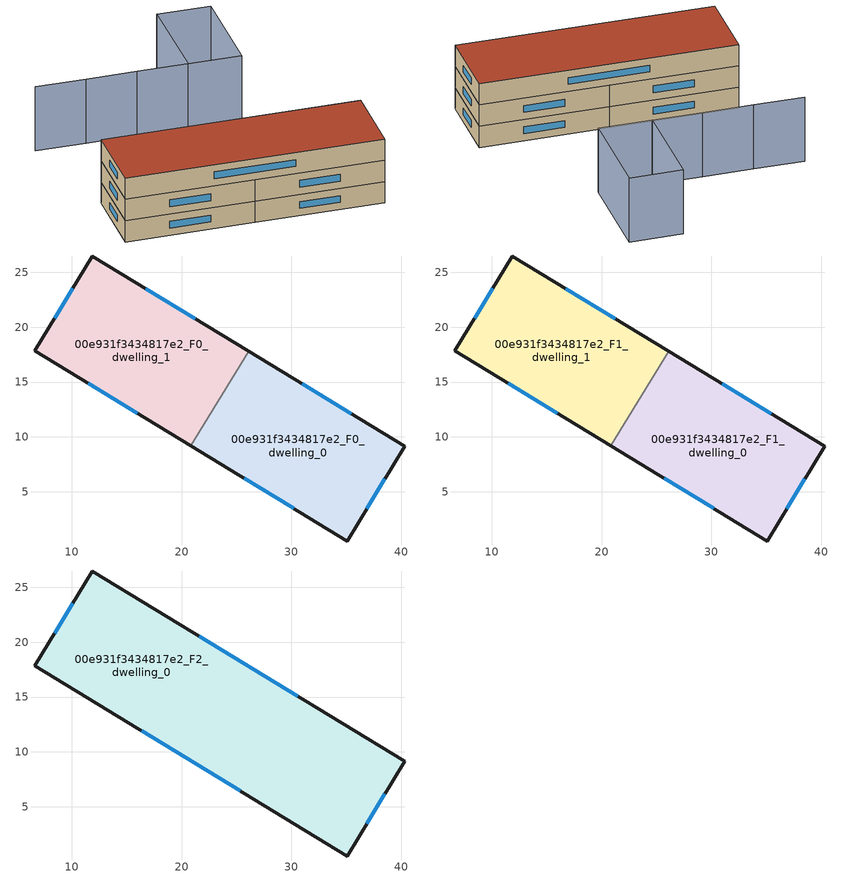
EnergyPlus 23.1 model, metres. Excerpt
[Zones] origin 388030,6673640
00e931f3434817e2_F0_dwelling_0
 floor ground (EU_floor_Construction): 40.32,9.14 35.06,0.53 20.85,9.19 26.1,17.81 z0
 wall outside (EU_wall_Construction): 20.85,9.19 35.06,0.53 40.32,9.14 26.1,17.81 z0:3
 wall to 00e931f3434817e2_F0_dwelling_1 (EU_wall_Construction): 26.11,17.81 20.85,9.19 z0:3
 window (EU_Window_Construction): 36.86,3.48 38.52,6.19 / 25.72,6.22 30.19,3.5 / 35.45,12.11 30.97,14.84 z1.03:1.97
00e931f3434817e2_F0_dwelling_1
 floor ground (EU_floor_Construction): 26.1,17.81 20.85,9.19 6.64,17.86 11.89,26.47 z0
 wall outside (EU_wall_Construction): 26.1,17.81 11.89,26.47 6.64,17.86 20.85,9.19 z0:3
 window (EU_Window_Construction): 11.51,14.89 15.98,12.16 / 10.09,23.52 8.44,20.81 / 21.24,20.78 16.76,23.51 z1.03:1.97
00e931f3434817e2_F1_dwelling_0
 floor to 00e931f3434817e2_F0_dwelling_0 (EU_floor_Construction): 40.32,9.14 35.06,0.53 20.85,9.19 26.1,17.81 z3
 wall outside (EU_wall_Construction): 20.85,9.19 35.06,0.53 40.32,9.14 26.1,17.81 z3:6
 wall to 00e931f3434817e2_F1_dwelling_1 (EU_wall_Construction): 26.11,17.81 20.85,9.19 z3:6
 window (EU_Window_Construction): 36.86,3.48 38.52,6.19 / 25.72,6.22 30.19,3.5 / 35.45,12.11 30.97,14.84 z4.03:4.97
00e931f3434817e2_F1_dwelling_1
 floor to 00e931f3434817e2_F0_dwelling_1 (EU_floor_Construction): 26.1,17.81 20.85,9.19 6.64,17.86 11.89,26.47 z3
 wall outside (EU_wall_Construction): 26.1,17.81 11.89,26.47 6.64,17.86 20.85,9.19 z3:6
 window (EU_Window_Construction): 11.51,14.89 15.98,12.16 / 10.09,23.52 8.44,20.81 / 21.24,20.78 16.76,23.51 z4.03:4.97
00e931f3434817e2_F2_dwelling_0
 floor to 00e931f3434817e2_F1_dwelling_0 (EU_floor_Construction): 40.32,9.14 35.06,0.53 20.85,9.19 26.1,17.81 z6
 floor to 00e931f3434817e2_F1_dwelling_1 (EU_floor_Construction): 26.1,17.81 20.85,9.19 6.64,17.86 11.89,26.47 z6
 wall outside (EU_wall_Construction): 35.06,0.53 40.32,9.14 11.89,26.47 6.64,17.86 35.06,0.53 z6:9
 window (EU_Window_Construction): 36.86,3.48 38.52,6.19 / 16.38,11.92 25.33,6.47 / 10.09,23.52 8.44,20.81 / 30.58,15.08 21.63,20.54 z7.03:7.97
 roof outside (EU_roof_Construction): 35.06,0.53 40.32,9.14 11.89,26.47 6.64,17.86 z9
shading: 39.91,42.19 33.13,31.08 / 39.9,42.19 45.8,38.59 / 45.8,38.59 39.03,27.48 / 39.03,27.48 33.13,31.08 / 33.13,31.08 39.9,42.19 / 33.13,31.08 27.55,34.49 / 27.55,34.49 21.97,37.89 / 21.97,37.89 16.39,41.3 z0:9
[Building]
EU S2 Campaign: North Axis=0; Terrain=City; Solar Distribution=FullExterior
[Site:Location]
Helsinki-Vantaa.AP: Latitude=60.317; Longitude=24.963; Time Zone=2; Elevation=54.6
[SizingPeriod:WeatherFileDays]
AnnualSizingPeriod: Begin Month=1; Begin Day of Month=1; End Month=12; End Day of Month=31; Day of Week for Start Day=Monday; Use Weather File Daylight Saving Period=No; Use Weather File Rain and Snow Indicators=No
[MATERIAL]
EU_InternalMass_Material: Roughness=MediumRough; Thickness=0.1; Conductivity=1; Density=1800; Specific Heat=900; Thermal Absorptance=0.9; Solar Absorptance=0.7; Visible Absorptance=0.7
[MATERIAL:NOMASS] Roughness=MediumRough; Thermal Absorptance=0.9; Solar Absorptance=0.7; Visible Absorptance=0.7
Name | Thermal Resistance
EU_wall_NoMass | 6.47353
EU_roof_NoMass | 12.2278
EU_floor_NoMass | 6.87813
[WINDOWMATERIAL:SIMPLEGLAZINGSYSTEM]
EU_Window_SimpleGlazing: UFactor=0.908678; Solar Heat Gain Coefficient=0.7; Visible Transmittance=0.7
[CONSTRUCTION]
EU_wall_Construction: EU_wall_NoMass
EU_roof_Construction: EU_roof_NoMass
EU_floor_Construction: EU_floor_NoMass
EU_Window_Construction: EU_Window_SimpleGlazing
EU_InternalMass_Construction: EU_InternalMass_Material
[ZONE] Type=1; Multiplier=1; Ceiling Height=autocalculate; Floor Area=autocalculate; Part of Total Floor Area=Yes
Name | Volume
00e931f3434817e2_F0_dwelling_0 | 503.861
00e931f3434817e2_F1_dwelling_0 | 503.862
00e931f3434817e2_F2_dwelling_0 | 1007.76
00e931f3434817e2_F0_dwelling_1; 00e931f3434817e2_F1_dwelling_1 | 503.903
[INTERNALMASS] Construction=EU_InternalMass_Construction
Name | Zone or ZoneList | Surface Area
00e931f3434817e2_F0_dwelling_0_EU_InternalMass | 00e931f3434817e2_F0_dwelling_0 | 167.954
00e931f3434817e2_F0_dwelling_1_EU_InternalMass | 00e931f3434817e2_F0_dwelling_1 | 167.967
00e931f3434817e2_F1_dwelling_0_EU_InternalMass | 00e931f3434817e2_F1_dwelling_0 | 167.954
00e931f3434817e2_F1_dwelling_1_EU_InternalMass | 00e931f3434817e2_F1_dwelling_1 | 167.967
00e931f3434817e2_F2_dwelling_0_EU_InternalMass | 00e931f3434817e2_F2_dwelling_0 | 335.921
[OTHEREQUIPMENT] Fuel Type=Electricity; Design Level Calculation Method=Watts/Area; Power per Zone Floor Area=1; Fraction Latent=0; Fraction Radiant=0; Fraction Lost=0; Carbon Dioxide Generation Rate=0; EndUse Subcategory=EU_Step8_InternalGains
Name | Zone or ZoneList or Space or SpaceList | Schedule
EU_Step8_InternalGain_00e931f3434817e2_F0_dwelling_0_f000 | 00e931f3434817e2_F0_dwelling_0 | EU_Step8_GainSchedule_00e931f3434817e2_F0_dwelling_0_f000
EU_Step8_InternalGain_00e931f3434817e2_F0_dwelling_1_f000 | 00e931f3434817e2_F0_dwelling_1 | EU_Step8_GainSchedule_00e931f3434817e2_F0_dwelling_1_f000
EU_Step8_InternalGain_00e931f3434817e2_F1_dwelling_0_f000 | 00e931f3434817e2_F1_dwelling_0 | EU_Step8_GainSchedule_00e931f3434817e2_F1_dwelling_0_f000
EU_Step8_InternalGain_00e931f3434817e2_F1_dwelling_1_f000 | 00e931f3434817e2_F1_dwelling_1 | EU_Step8_GainSchedule_00e931f3434817e2_F1_dwelling_1_f000
EU_Step8_InternalGain_00e931f3434817e2_F2_dwelling_0_f000 | 00e931f3434817e2_F2_dwelling_0 | EU_Step8_GainSchedule_00e931f3434817e2_F2_dwelling_0_f000
[ZONEVENTILATION:DESIGNFLOWRATE] Schedule=EU_AlwaysOn; Design Flow Rate Calculation Method=AirChanges/Hour; Air Changes per Hour=0.545207; Ventilation Type=Natural; Fan Pressure Rise=0; Fan Total Efficiency=1; Constant Term Coefficient=1; Temperature Term Coefficient=0; Velocity Term Coefficient=0; Velocity Squared Term Coefficient=0; Minimum Indoor Temperature=-100; Maximum Indoor Temperature=100; Delta Temperature=-100; Minimum Outdoor Temperature=-100; Maximum Outdoor Temperature=100; Maximum Wind Speed=40
Name | Zone or ZoneList or Space or SpaceList
EU_ConstantAir_00e931f3434817e2_F0_dwelling_0 | 00e931f3434817e2_F0_dwelling_0
EU_ConstantAir_00e931f3434817e2_F0_dwelling_1 | 00e931f3434817e2_F0_dwelling_1
EU_ConstantAir_00e931f3434817e2_F1_dwelling_0 | 00e931f3434817e2_F1_dwelling_0
EU_ConstantAir_00e931f3434817e2_F1_dwelling_1 | 00e931f3434817e2_F1_dwelling_1
EU_ConstantAir_00e931f3434817e2_F2_dwelling_0 | 00e931f3434817e2_F2_dwelling_0
[HVACTEMPLATE:THERMOSTAT] Constant Heating Setpoint=20; Constant Cooling Setpoint=50
EU_HeatOnly_00e931f3434817e2_F0_dwelling_0; EU_HeatOnly_00e931f3434817e2_F0_dwelling_1; EU_HeatOnly_00e931f3434817e2_F1_dwelling_0; EU_HeatOnly_00e931f3434817e2_F1_dwelling_1; EU_HeatOnly_00e931f3434817e2_F2_dwelling_0
[HVACTEMPLATE:ZONE:IDEALLOADSAIRSYSTEM] System Availability Schedule=EU_AlwaysOn; Maximum Heating Supply Air Temperature=50; Minimum Cooling Supply Air Temperature=13; Maximum Heating Supply Air Humidity Ratio=0.0156; Minimum Cooling Supply Air Humidity Ratio=0.0077; Heating Limit=NoLimit; Cooling Limit=NoLimit; Heating Availability Schedule=EU_AlwaysOn; Cooling Availability Schedule=EU_CoolingOff; Dehumidification Control Type=ConstantSensibleHeatRatio; Cooling Sensible Heat Ratio=0.7; Dehumidification Setpoint=60; Humidification Control Type=None; Humidification Setpoint=30; Outdoor Air Method=None; Outdoor Air Flow Rate per Person=0.00944; Outdoor Air Flow Rate per Zone Floor Area=0; Outdoor Air Flow Rate per Zone=0; Demand Controlled Ventilation Type=None; Outdoor Air Economizer Type=NoEconomizer; Heat Recovery Type=None; Sensible Heat Recovery Effectiveness=0.7; Latent Heat Recovery Effectiveness=0.65
Name | Template Thermostat
00e931f3434817e2_F0_dwelling_0 | EU_HeatOnly_00e931f3434817e2_F0_dwelling_0
00e931f3434817e2_F0_dwelling_1 | EU_HeatOnly_00e931f3434817e2_F0_dwelling_1
00e931f3434817e2_F1_dwelling_0 | EU_HeatOnly_00e931f3434817e2_F1_dwelling_0
00e931f3434817e2_F1_dwelling_1 | EU_HeatOnly_00e931f3434817e2_F1_dwelling_1
00e931f3434817e2_F2_dwelling_0 | EU_HeatOnly_00e931f3434817e2_F2_dwelling_0
[SIZING:ZONE] Zone Cooling Design Supply Air Temperature Input Method=SupplyAirTemperature; Zone Cooling Design Supply Air Temperature=13; Zone Heating Design Supply Air Temperature Input Method=SupplyAirTemperature; Zone Heating Design Supply Air Temperature=50; Zone Cooling Design Supply Air Humidity Ratio=0.008; Zone Heating Design Supply Air Humidity Ratio=0.008; Cooling Design Air Flow Method=DesignDay; Cooling Design Air Flow Rate=0; Cooling Minimum Air Flow per Zone Floor Area=0.000762; Cooling Minimum Air Flow=0; Cooling Minimum Air Flow Fraction=0.2; Heating Design Air Flow Method=DesignDay; Heating Design Air Flow Rate=0; Heating Maximum Air Flow per Zone Floor Area=0.002032; Heating Maximum Air Flow=0.141576; Heating Maximum Air Flow Fraction=0.3; Account for Dedicated Outdoor Air System=No; Dedicated Outdoor Air System Control Strategy=NeutralSupplyAir; Dedicated Outdoor Air Low Setpoint Temperature for Design=autosize; Dedicated Outdoor Air High Setpoint Temperature for Design=autosize; Zone Load Sizing Method=Sensible Load Only No Latent Load; Zone Latent Cooling Design Supply Air Humidity Ratio Input Method=HumidityRatioDifference; Zone Cooling Design Supply Air Humidity Ratio Difference=0.005; Zone Latent Heating Design Supply Air Humidity Ratio Input Method=HumidityRatioDifference; Zone Humidification Design Supply Air Humidity Ratio Difference=0.005
00e931f3434817e2_F0_dwelling_0; 00e931f3434817e2_F0_dwelling_1; 00e931f3434817e2_F1_dwelling_0; 00e931f3434817e2_F1_dwelling_1; 00e931f3434817e2_F2_dwelling_0
[SCHEDULE:CONSTANT]
Name | Hourly Value
EU_AlwaysOn | 1
EU_CoolingOff | 0
[SCHEDULE:FILE] Column Number=1; Rows to Skip at Top=0; Number of Hours of Data=8760; Column Separator=Comma; Interpolate to Timestep=No; Minutes per Item=60; Adjust Schedule for Daylight Savings=Yes
Name | File
EU_Step8_GainSchedule_00e931f3434817e2_F0_dwelling_0_f000 | ../../schedules/00e931f3434817e2/00e931f3434817e2_F0_dwelling_0_f000_gain.csv
EU_Step8_GainSchedule_00e931f3434817e2_F0_dwelling_1_f000 | ../../schedules/00e931f3434817e2/00e931f3434817e2_F0_dwelling_1_f000_gain.csv
EU_Step8_GainSchedule_00e931f3434817e2_F1_dwelling_0_f000 | ../../schedules/00e931f3434817e2/00e931f3434817e2_F1_dwelling_0_f000_gain.csv
EU_Step8_GainSchedule_00e931f3434817e2_F1_dwelling_1_f000 | ../../schedules/00e931f3434817e2/00e931f3434817e2_F1_dwelling_1_f000_gain.csv
EU_Step8_GainSchedule_00e931f3434817e2_F2_dwelling_0_f000 | ../../schedules/00e931f3434817e2/00e931f3434817e2_F2_dwelling_0_f000_gain.csv
